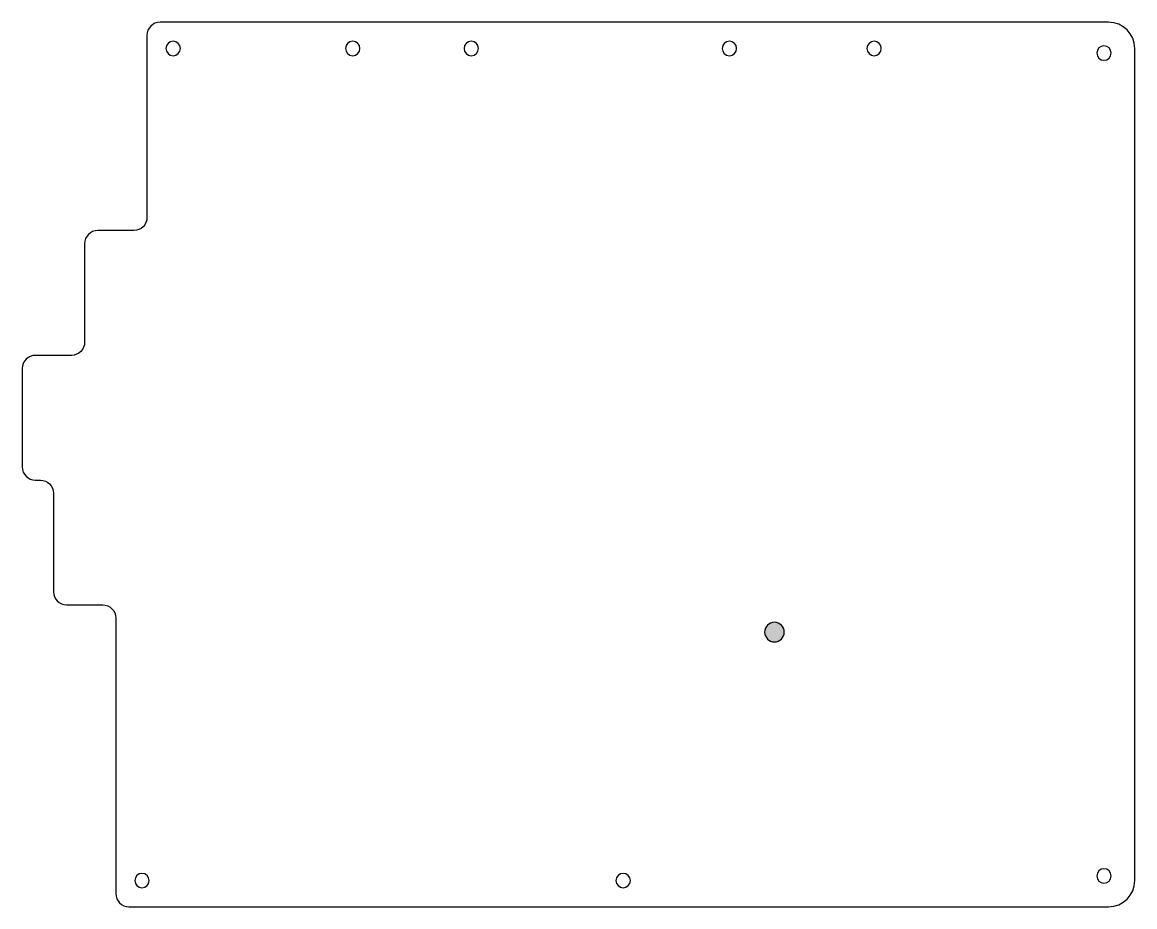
# Model space of a CAD drawing. Header units: inches. Extents: x 65 to 235, y -218 to -83.
import ezdxf

# ---------------------------------------------------------------- set-up
doc = ezdxf.new("R2010")
doc.units = ezdxf.units.IN
doc.header["$MEASUREMENT"] = 0
doc.layers.add('Layer 1', color=7, linetype='Continuous')

# ---------------------------------------------------------------- blocks, each defined once
blk = doc.blocks.new('block 2')
at = {"layer": 'Layer 1', "true_color": 0xc1c230}
h = blk.add_hatch(color=52, dxfattribs=at)
h.dxf.hatch_style = 2
edge = h.paths.add_edge_path()
edge.add_spline(control_points=[(179.82, -174.33), (180.65, -174.33), (181.32, -175), (181.32, -175.83), (181.32, -176.66), (180.65, -177.33), (179.82, -177.33), (178.99, -177.33), (178.32, -176.66), (178.32, -175.83), (178.32, -175), (178.99, -174.33), (179.82, -174.33)], knot_values=[0, 0, 0, 0, 1, 1, 1, 2, 2, 2, 3, 3, 3, 4, 4, 4, 4], degree=3, periodic=1)
at = {"layer": 'Layer 1', "color": 85, "lineweight": 25, "true_color": 0x5a8e5a}
blk.add_open_spline([(179.82, -174.33), (180.65, -174.33), (181.32, -175), (181.32, -175.83), (181.32, -176.66), (180.65, -177.33), (179.82, -177.33), (178.99, -177.33), (178.32, -176.66), (178.32, -175.83), (178.32, -175), (178.99, -174.33), (179.82, -174.33)], degree=3, knots=[0, 0, 0, 0, 1, 1, 1, 2, 2, 2, 3, 3, 3, 4, 4, 4, 4], dxfattribs=at)

msp = doc.modelspace()

# ---------------------------------------------------------------- linework, layer by layer
at = {"layer": 'Layer 1', "color": 195, "lineweight": 25, "true_color": 0x794d9e}
for points, knots in [([(79.21, -215.76), (79.21, -215.76), (79.21, -173.66), (79.21, -173.66), (79.21, -172.56), (78.31, -171.66), (77.21, -171.66), (77.21, -171.66), (71.69, -171.66), (71.69, -171.66), (70.58, -171.66), (69.69, -170.76), (69.69, -169.66), (69.69, -169.66), (69.69, -154.61), (69.69, -154.61), (69.69, -153.51), (68.79, -152.61), (67.69, -152.61), (67.69, -152.61), (66.92, -152.61), (66.92, -152.61), (65.82, -152.61), (64.92, -151.71), (64.92, -150.61), (64.92, -150.61), (64.92, -135.56), (64.92, -135.56), (64.92, -134.46), (65.82, -133.56), (66.92, -133.56), (66.92, -133.56), (72.45, -133.56), (72.45, -133.56), (73.55, -133.56), (74.45, -132.66), (74.45, -131.56), (74.45, -131.56), (74.45, -116.51), (74.45, -116.51), (74.45, -115.41), (75.34, -114.51), (76.45, -114.51), (76.45, -114.51), (81.97, -114.51), (81.97, -114.51), (83.08, -114.51), (83.97, -113.61), (83.97, -112.51), (83.97, -112.51), (83.97, -84.7), (83.97, -84.7), (83.97, -83.59), (84.87, -82.7), (85.97, -82.7), (85.97, -82.7), (230.85, -82.7), (230.85, -82.7), (233.06, -82.7), (234.85, -84.49), (234.85, -86.7), (234.85, -86.7), (234.85, -213.76), (234.85, -213.76), (234.85, -215.97), (233.06, -217.76), (230.85, -217.76), (230.85, -217.76), (81.21, -217.76), (81.21, -217.76), (80.11, -217.76), (79.21, -216.86), (79.21, -215.76)], [0, 0, 0, 0, 1, 1, 1, 2, 2, 2, 3, 3, 3, 4, 4, 4, 5, 5, 5, 6, 6, 6, 7, 7, 7, 8, 8, 8, 9, 9, 9, 10, 10, 10, 11, 11, 11, 12, 12, 12, 13, 13, 13, 14, 14, 14, 15, 15, 15, 16, 16, 16, 17, 17, 17, 18, 18, 18, 19, 19, 19, 20, 20, 20, 21, 21, 21, 22, 22, 22, 23, 23, 23, 24, 24, 24, 24]), ([(89.07, -86.7), (89.07, -87.31), (88.58, -87.8), (87.97, -87.8), (87.36, -87.8), (86.87, -87.31), (86.87, -86.7), (86.87, -86.09), (87.36, -85.6), (87.97, -85.6), (88.58, -85.6), (89.07, -86.09), (89.07, -86.7)], [0, 0, 0, 0, 1, 1, 1, 2, 2, 2, 3, 3, 3, 4, 4, 4, 4]), ([(116.5, -86.7), (116.5, -87.31), (116.01, -87.8), (115.4, -87.8), (114.8, -87.8), (114.3, -87.31), (114.3, -86.7), (114.3, -86.09), (114.8, -85.6), (115.4, -85.6), (116.01, -85.6), (116.5, -86.09), (116.5, -86.7)], [0, 0, 0, 0, 1, 1, 1, 2, 2, 2, 3, 3, 3, 4, 4, 4, 4]), ([(134.61, -86.7), (134.61, -87.31), (134.11, -87.8), (133.51, -87.8), (132.9, -87.8), (132.41, -87.31), (132.41, -86.7), (132.41, -86.09), (132.9, -85.6), (133.51, -85.6), (134.11, -85.6), (134.61, -86.09), (134.61, -86.7)], [0, 0, 0, 0, 1, 1, 1, 2, 2, 2, 3, 3, 3, 4, 4, 4, 4]), ([(174.03, -86.7), (174.03, -87.31), (173.53, -87.8), (172.93, -87.8), (172.32, -87.8), (171.83, -87.31), (171.83, -86.7), (171.83, -86.09), (172.32, -85.6), (172.93, -85.6), (173.53, -85.6), (174.03, -86.09), (174.03, -86.7)], [0, 0, 0, 0, 1, 1, 1, 2, 2, 2, 3, 3, 3, 4, 4, 4, 4]), ([(196.14, -86.7), (196.14, -87.31), (195.65, -87.8), (195.04, -87.8), (194.44, -87.8), (193.94, -87.31), (193.94, -86.7), (193.94, -86.09), (194.44, -85.6), (195.04, -85.6), (195.65, -85.6), (196.14, -86.09), (196.14, -86.7)], [0, 0, 0, 0, 1, 1, 1, 2, 2, 2, 3, 3, 3, 4, 4, 4, 4]), ([(231.25, -87.4), (231.25, -88.01), (230.75, -88.5), (230.15, -88.5), (229.54, -88.5), (229.05, -88.01), (229.05, -87.4), (229.05, -86.79), (229.54, -86.3), (230.15, -86.3), (230.75, -86.3), (231.25, -86.79), (231.25, -87.4)], [0, 0, 0, 0, 1, 1, 1, 2, 2, 2, 3, 3, 3, 4, 4, 4, 4]), ([(231.25, -213.06), (231.25, -213.67), (230.75, -214.16), (230.15, -214.16), (229.54, -214.16), (229.05, -213.67), (229.05, -213.06), (229.05, -212.45), (229.54, -211.96), (230.15, -211.96), (230.75, -211.96), (231.25, -212.45), (231.25, -213.06)], [0, 0, 0, 0, 1, 1, 1, 2, 2, 2, 3, 3, 3, 4, 4, 4, 4]), ([(84.31, -213.76), (84.31, -214.37), (83.82, -214.86), (83.21, -214.86), (82.6, -214.86), (82.11, -214.37), (82.11, -213.76), (82.11, -213.15), (82.6, -212.66), (83.21, -212.66), (83.82, -212.66), (84.31, -213.15), (84.31, -213.76)], [0, 0, 0, 0, 1, 1, 1, 2, 2, 2, 3, 3, 3, 4, 4, 4, 4]), ([(157.81, -213.76), (157.81, -214.37), (157.32, -214.86), (156.71, -214.86), (156.1, -214.86), (155.61, -214.37), (155.61, -213.76), (155.61, -213.15), (156.1, -212.66), (156.71, -212.66), (157.32, -212.66), (157.81, -213.15), (157.81, -213.76)], [0, 0, 0, 0, 1, 1, 1, 2, 2, 2, 3, 3, 3, 4, 4, 4, 4])]:
    msp.add_open_spline(points, degree=3, knots=knots, dxfattribs=at)

# ---------------------------------------------------------------- block references
at = {"layer": 'Layer 1'}
msp.add_blockref('block 2', (0, 0), dxfattribs=at)

doc.saveas('drawing.dxf')
